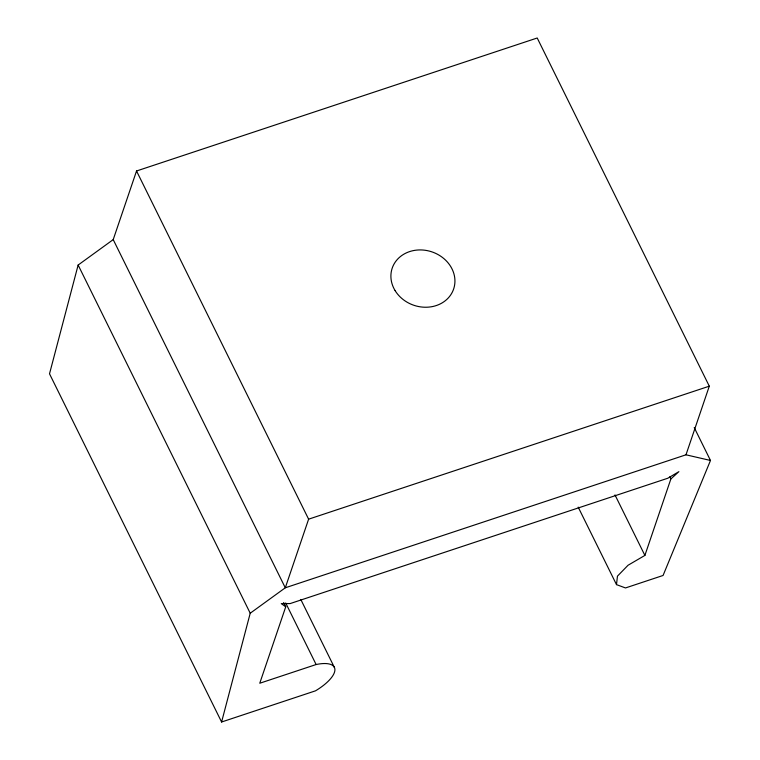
<?xml version="1.0" encoding="UTF-8"?>
<svg xmlns="http://www.w3.org/2000/svg" width="760" height="760" viewBox="0 0 760 760"><rect width="100%" height="100%" fill="white"/><g stroke="black" fill="none" stroke-linecap="round" stroke-linejoin="round"><path stroke-width="1.14" d="M694.222 427.557L710.486 460.465L663.072 575.472L625.499 587.945L616.503 584.63L617.452 576.156L628.054 565.25L644.889 555.417L670.871 478.952L678.889 471.656L667.783 478.24L290.177 603.573L281.276 603.63L285.75 606.774L259.768 683.24L316.122 664.534A34.666 12.929 -26.3 0 1 334.903 669.921A34.666 12.929 -26.3 0 1 315.523 690.821L221.597 722L49.514 373.815L78.138 265.041L113.212 239.609L136.534 170.99L537.216 38L709.298 386.184L685.986 454.803L285.294 587.793L250.22 613.225L221.597 722M136.534 170.99L308.617 519.175L285.294 587.793L113.212 239.609M308.617 519.175L709.298 386.184M685.986 454.803L710.486 460.465M669.826 476.833L670.871 478.952M614.982 494.912L644.889 555.417M578.198 507.139L616.503 584.63M300.798 599.459L334.372 667.394M285.694 602.965L316.122 664.534M283.651 602.528L285.75 606.774M78.138 265.041L250.22 613.225M395.105 290.615A32.442 28.196 18.8 0 0 450.575 295.099A32.442 28.196 18.8 0 0 423.073 250.04A32.442 28.196 18.8 0 0 395.105 290.615"/></g></svg>
